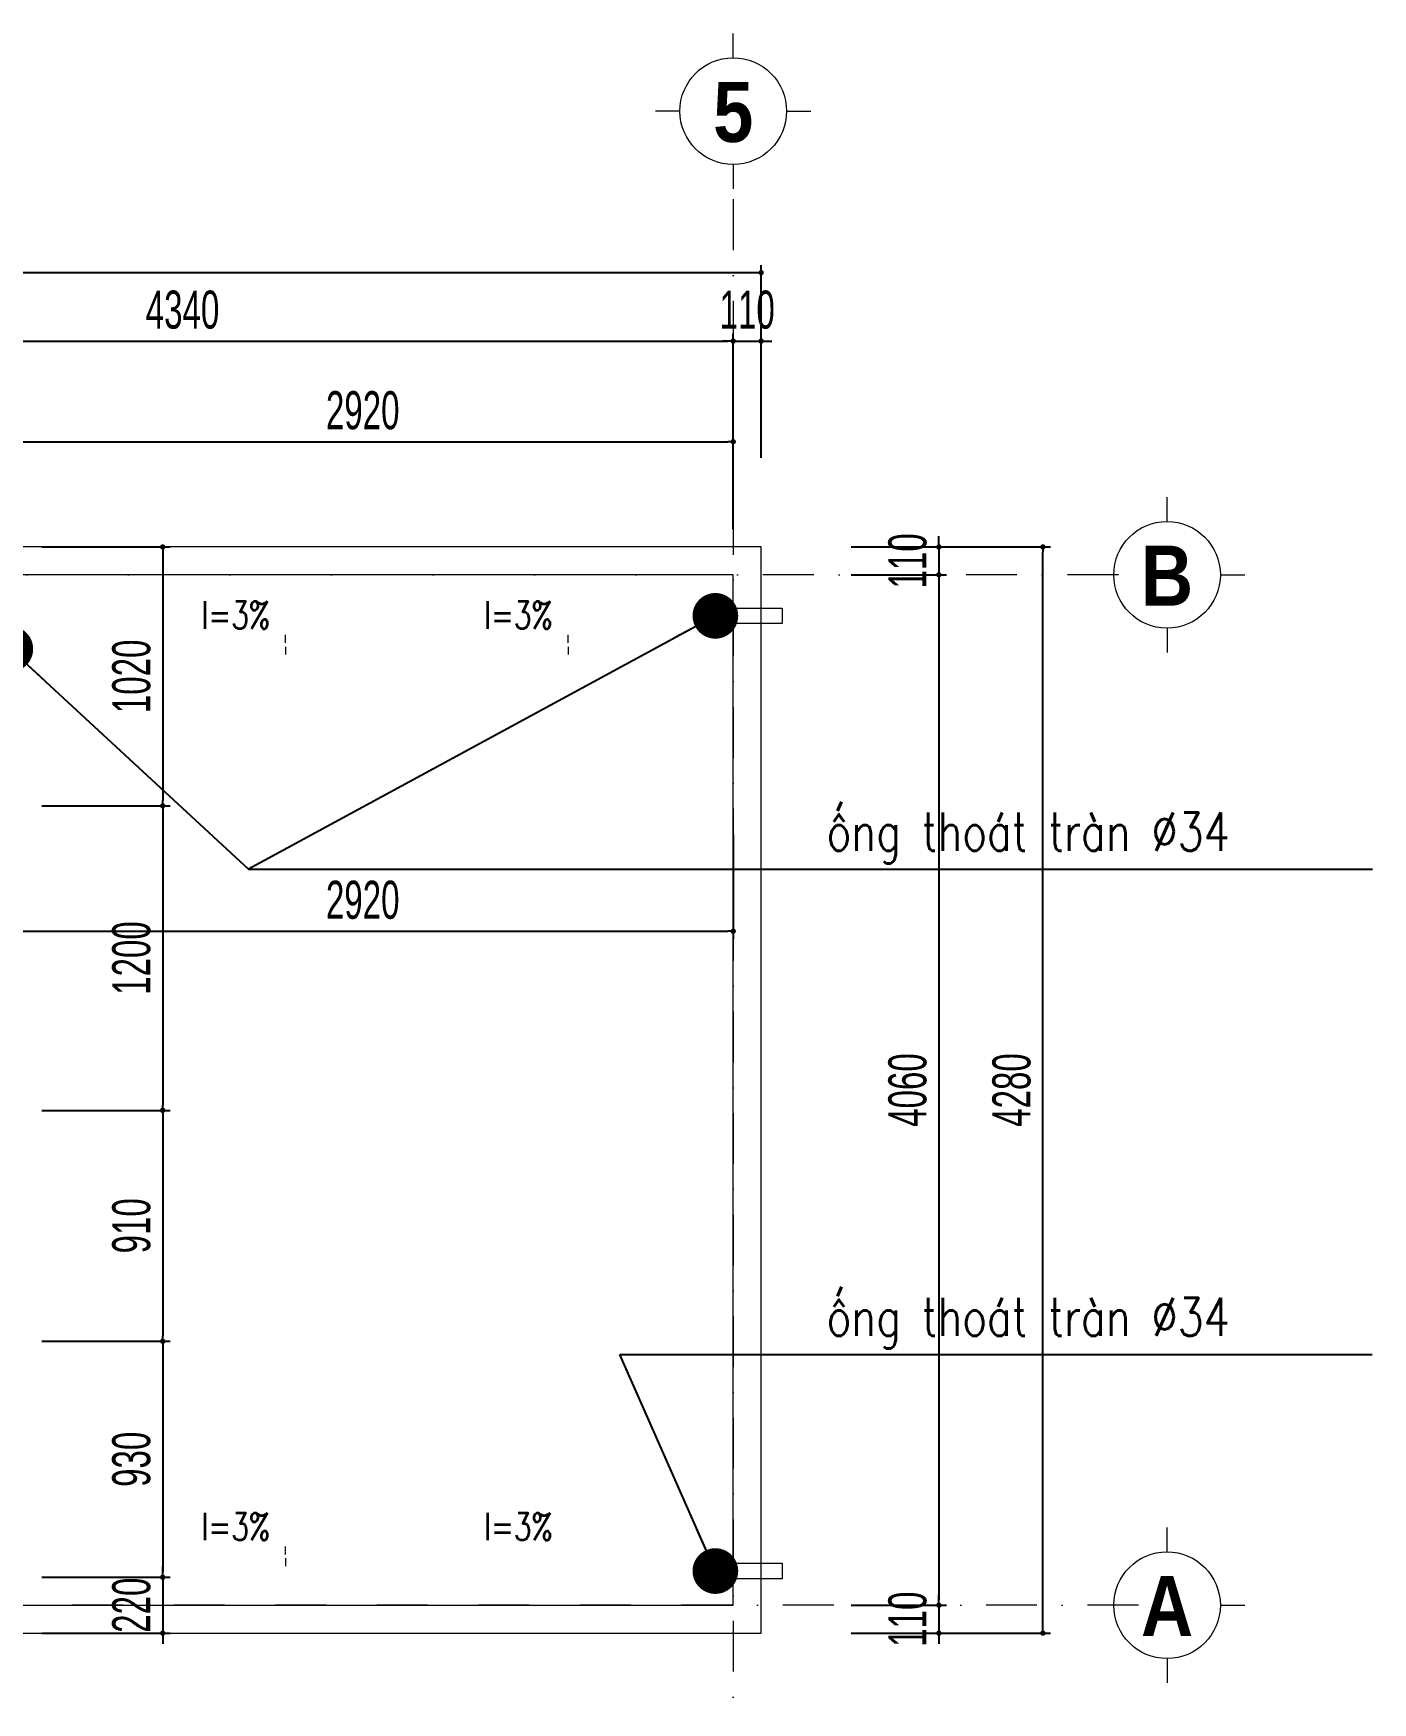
# Model space of a CAD drawing. Header units: millimetres. Extents: x 2565303 to 2664360, y -865723 to -262051.
# Drawn here: x 2645696 to 2650974, y -554151 to -547573 of the extents above; entities that cross this region are included whole.
import ezdxf
from ezdxf.enums import TextEntityAlignment as Align

# ---------------------------------------------------------------- set-up
doc = ezdxf.new("R2010")
doc.units = ezdxf.units.MM
doc.header["$LTSCALE"] = 10
doc.header["$MEASUREMENT"] = 0
doc.linetypes.add('DASHDOT', pattern=[1, 0.5, -0.25, 0, -0.25])
doc.linetypes.add('HIDDEN2', pattern=[0.1875, 0.125, -0.0625])
doc.layers.get('DEFPOINTS').update_dxf_attribs({"color": 10, "linetype": 'CONTINUOUS'})
for name, color, linetype, lineweight in [('-thay1', 7, 'CONTINUOUS', 18), ('LC Dim', 8, 'CONTINUOUS', 13), ('LC ISO', 153, 'CONTINUOUS', 13), ('LC Net manh', 250, 'CONTINUOUS', 5), ('LC Net truc', 134, 'DASHDOT', 5), ('LC Text1', 20, 'CONTINUOUS', 13)]:
    doc.layers.add(name, color=color, linetype=linetype, lineweight=lineweight)
doc.layers.add('M3', color=3, linetype='CONTINUOUS')
doc.styles.add('HOATBIF', font='hoatbif.shx', dxfattribs={"width": 0.65})
doc.styles.add('LC 1', font='')
doc.styles.add('LC 3', font='vnsimli.shx', dxfattribs={"width": 0.75})
doc.styles.get('LC 1').set_extended_font_data('.VnAvantH', bold=True)
doc.dimstyles.new('1-100 (1-60)', dxfattribs={"dimscale": 60, "dimtxt": 2.5, "dimasz": 0.35, "dimexe": 0.5, "dimexo": 0, "dimgap": 0.8, "dimtad": 1, "dimdec": 0, "dimzin": 0, "dimdsep": 46, "dimtxsty": 'HOATBIF', "dimblk1": 'DOT', "dimblk2": 'DOT', "dimsah": 1, "dimcen": -1, "dimdle": 1, "dimclrd": 256, "dimclre": 256, "dimclrt": 4, "dimadec": 3, "dimazin": 2, "dimtfac": 0.333333, "dimtdec": 0, "dimtix": 1, "dimtmove": 2, "dimatfit": 3, "dimldrblk": 'DOT', "dimfxl": 1, "dimtvp": 0.833333, "dimtolj": 1, "dimtzin": 0, "dimarcsym": 0})

# ---------------------------------------------------------------- blocks, each defined once
blk = doc.blocks.new('DOT')
at = {"layer": 'M3', "color": 0, "linetype": 'ByBlock'}
blk.add_line((-0.5, 0), (-1, 0), dxfattribs=at)
at = {"layer": 'M3', "color": 0, "linetype": 'ByBlock', "const_width": 0.5}
blk.add_lwpolyline([(-0.25, 0, 1), (0.25, 0, 1)], format="xyb", close=True, dxfattribs=at)
blk = doc.blocks.new('*D392')
at = {"layer": 'DEFPOINTS', "color": 0, "transparency": 16777216}
for p in [(2648454.1, -548786), (2644114.1, -549245.9), (2648454.1, -549245.9)]:
    blk.add_point(p, dxfattribs=at)
at = {"layer": 'LC Dim', "lineweight": -2, "transparency": 16777216}
for p, q in [((2644114.1, -549245.9), (2644114.1, -548756)), ((2644135.1, -548786), (2648433.1, -548786)), ((2648454.1, -549245.9), (2648454.1, -548756))]:
    blk.add_line(p, q, dxfattribs=at)
at = {"layer": 'LC Dim', "lineweight": -2, "transparency": 16777216, "xscale": 21, "yscale": 21, "zscale": 21, "rotation": 180}
blk.add_blockref('DOT', (2644114.1, -548786), dxfattribs=at)
at = {"layer": 'LC Dim', "lineweight": -2, "transparency": 16777216, "xscale": 21, "yscale": 21, "zscale": 21}
blk.add_blockref('DOT', (2648454.1, -548786), dxfattribs=at)
at = {"layer": 'LC Dim', "color": 4, "transparency": 16777216, "insert": (2646284.1, -548663), "char_height": 150, "attachment_point": 5, "style": 'HOATBIF'}
blk.add_mtext('\\A1;4340', dxfattribs=at)
blk = doc.blocks.new('*D393')
at = {"layer": 'DEFPOINTS', "color": 0, "transparency": 16777216}
for p in [(2648564.1, -548786), (2648454.1, -549245.9), (2648564.1, -549245.9)]:
    blk.add_point(p, dxfattribs=at)
at = {"layer": 'LC Dim', "lineweight": -2, "transparency": 16777216}
for p, q in [((2648433.1, -548786), (2648412.1, -548786)), ((2648454.1, -549245.9), (2648454.1, -548756)), ((2648454.1, -548786), (2648564.1, -548786)), ((2648564.1, -549245.9), (2648564.1, -548756)), ((2648585.1, -548786), (2648606.1, -548786))]:
    blk.add_line(p, q, dxfattribs=at)
at = {"layer": 'LC Dim', "lineweight": -2, "transparency": 16777216, "xscale": 21, "yscale": 21, "zscale": 21}
blk.add_blockref('DOT', (2648454.1, -548786), dxfattribs=at)
at = {"layer": 'LC Dim', "lineweight": -2, "transparency": 16777216, "xscale": 21, "yscale": 21, "zscale": 21, "rotation": 180}
blk.add_blockref('DOT', (2648564.1, -548786), dxfattribs=at)
at = {"layer": 'LC Dim', "color": 4, "transparency": 16777216, "insert": (2648509.1, -548663), "char_height": 150, "attachment_point": 5, "style": 'HOATBIF'}
blk.add_mtext('\\A1;110', dxfattribs=at)
blk = doc.blocks.new('*D394')
at = {"layer": 'DEFPOINTS', "color": 0, "transparency": 16777216}
for p in [(2633664.1, -548516.4), (2633664.1, -549245.9), (2648564.1, -549245.9)]:
    blk.add_point(p, dxfattribs=at)
at = {"layer": 'LC Dim', "lineweight": -2, "transparency": 16777216}
for p, q in [((2633664.1, -549245.9), (2633664.1, -548486.4)), ((2648543.1, -548516.4), (2633685.1, -548516.4)), ((2648564.1, -549245.9), (2648564.1, -548486.4))]:
    blk.add_line(p, q, dxfattribs=at)
at = {"layer": 'LC Dim', "lineweight": -2, "transparency": 16777216, "xscale": 21, "yscale": 21, "zscale": 21, "rotation": 180}
blk.add_blockref('DOT', (2633664.1, -548516.4), dxfattribs=at)
at = {"layer": 'LC Dim', "lineweight": -2, "transparency": 16777216, "xscale": 21, "yscale": 21, "zscale": 21}
blk.add_blockref('DOT', (2648564.1, -548516.4), dxfattribs=at)
at = {"layer": 'LC Dim', "color": 4, "transparency": 16777216, "insert": (2641484.1, -548393.4), "char_height": 150, "attachment_point": 5, "style": 'HOATBIF'}
blk.add_mtext('\\A1;14900', dxfattribs=at)
blk = doc.blocks.new('*D406')
at = {"layer": 'DEFPOINTS', "color": 0, "transparency": 16777216}
for p in [(2648919.4, -549597), (2648919.4, -549707), (2649264.3, -549707)]:
    blk.add_point(p, dxfattribs=at)
at = {"layer": 'LC Dim', "lineweight": -2, "transparency": 16777216}
for p, q in [((2648919.4, -549597), (2649294.3, -549597)), ((2649264.3, -549576), (2649264.3, -549555)), ((2649264.3, -549597), (2649264.3, -549707)), ((2648919.4, -549707), (2649294.3, -549707)), ((2649264.3, -549728), (2649264.3, -549749))]:
    blk.add_line(p, q, dxfattribs=at)
at = {"layer": 'LC Dim', "lineweight": -2, "transparency": 16777216, "xscale": 21, "yscale": 21, "zscale": 21}
for p, rotation in [((2649264.3, -549597), 270), ((2649264.3, -549707), 90)]:
    blk.add_blockref('DOT', p, dxfattribs=dict(at, rotation=rotation))
at = {"layer": 'LC Dim', "color": 4, "transparency": 16777216, "insert": (2649141.3, -549652), "char_height": 150, "attachment_point": 5, "rotation": 90, "style": 'HOATBIF'}
blk.add_mtext('\\A1;110', dxfattribs=at)
blk = doc.blocks.new('*D407')
at = {"layer": 'DEFPOINTS', "color": 0, "transparency": 16777216}
for p in [(2648919.4, -549707), (2648919.4, -553767), (2649264.3, -553767)]:
    blk.add_point(p, dxfattribs=at)
at = {"layer": 'LC Dim', "lineweight": -2, "transparency": 16777216}
for p, q in [((2648919.4, -549707), (2649294.3, -549707)), ((2649264.3, -549728), (2649264.3, -553746)), ((2648919.4, -553767), (2649294.3, -553767))]:
    blk.add_line(p, q, dxfattribs=at)
at = {"layer": 'LC Dim', "lineweight": -2, "transparency": 16777216, "xscale": 21, "yscale": 21, "zscale": 21}
for p, rotation in [((2649264.3, -549707), 90), ((2649264.3, -553767), 270)]:
    blk.add_blockref('DOT', p, dxfattribs=dict(at, rotation=rotation))
at = {"layer": 'LC Dim', "color": 4, "transparency": 16777216, "insert": (2649141.3, -551737), "char_height": 150, "attachment_point": 5, "rotation": 90, "style": 'HOATBIF'}
blk.add_mtext('\\A1;4060', dxfattribs=at)
blk = doc.blocks.new('*D408')
at = {"layer": 'DEFPOINTS', "color": 0, "transparency": 16777216}
for p in [(2648919.4, -553767), (2648919.4, -553877), (2649264.3, -553877)]:
    blk.add_point(p, dxfattribs=at)
at = {"layer": 'LC Dim', "lineweight": -2, "transparency": 16777216}
for p, q in [((2649264.3, -553746), (2649264.3, -553725)), ((2648919.4, -553767), (2649294.3, -553767)), ((2649264.3, -553767), (2649264.3, -553877)), ((2648919.4, -553877), (2649294.3, -553877)), ((2649264.3, -553898), (2649264.3, -553919))]:
    blk.add_line(p, q, dxfattribs=at)
at = {"layer": 'LC Dim', "lineweight": -2, "transparency": 16777216, "xscale": 21, "yscale": 21, "zscale": 21}
for p, rotation in [((2649264.3, -553767), 270), ((2649264.3, -553877), 90)]:
    blk.add_blockref('DOT', p, dxfattribs=dict(at, rotation=rotation))
at = {"layer": 'LC Dim', "color": 4, "transparency": 16777216, "insert": (2649141.3, -553822), "char_height": 150, "attachment_point": 5, "rotation": 90, "style": 'HOATBIF'}
blk.add_mtext('\\A1;110', dxfattribs=at)
blk = doc.blocks.new('*D409')
at = {"layer": 'DEFPOINTS', "color": 0, "transparency": 16777216}
for p in [(2648919.4, -549597), (2649674.3, -549597), (2648919.4, -553877)]:
    blk.add_point(p, dxfattribs=at)
at = {"layer": 'LC Dim', "lineweight": -2, "transparency": 16777216}
for p, q in [((2648919.4, -549597), (2649704.3, -549597)), ((2649674.3, -553856), (2649674.3, -549618)), ((2648919.4, -553877), (2649704.3, -553877))]:
    blk.add_line(p, q, dxfattribs=at)
at = {"layer": 'LC Dim', "lineweight": -2, "transparency": 16777216, "xscale": 21, "yscale": 21, "zscale": 21}
for p, rotation in [((2649674.3, -549597), 90), ((2649674.3, -553877), 270)]:
    blk.add_blockref('DOT', p, dxfattribs=dict(at, rotation=rotation))
at = {"layer": 'LC Dim', "color": 4, "transparency": 16777216, "insert": (2649551.3, -551737), "char_height": 150, "attachment_point": 5, "rotation": 90, "style": 'HOATBIF'}
blk.add_mtext('\\A1;4280', dxfattribs=at)
blk = doc.blocks.new('*D431')
at = {"layer": 'DEFPOINTS', "color": 0, "transparency": 16777216}
for p in [(2645534.1, -550730), (2648454.1, -550730), (2648454.1, -551111.4)]:
    blk.add_point(p, dxfattribs=at)
at = {"layer": 'LC Dim', "lineweight": -2, "transparency": 16777216}
for p, q in [((2645534.1, -550730), (2645534.1, -551141.4)), ((2648454.1, -550730), (2648454.1, -551141.4)), ((2645555.1, -551111.4), (2648433.1, -551111.4))]:
    blk.add_line(p, q, dxfattribs=at)
at = {"layer": 'LC Dim', "lineweight": -2, "transparency": 16777216, "xscale": 21, "yscale": 21, "zscale": 21, "rotation": 180}
blk.add_blockref('DOT', (2645534.1, -551111.4), dxfattribs=at)
at = {"layer": 'LC Dim', "lineweight": -2, "transparency": 16777216, "xscale": 21, "yscale": 21, "zscale": 21}
blk.add_blockref('DOT', (2648454.1, -551111.4), dxfattribs=at)
at = {"layer": 'LC Dim', "color": 4, "transparency": 16777216, "insert": (2646994.1, -550988.4), "char_height": 150, "attachment_point": 5, "style": 'HOATBIF'}
blk.add_mtext('\\A1;2920', dxfattribs=at)
blk = doc.blocks.new('*D432')
at = {"layer": 'DEFPOINTS', "color": 0, "transparency": 16777216}
for p in [(2645729.5, -549597), (2645729.5, -550617), (2646205.9, -550617)]:
    blk.add_point(p, dxfattribs=at)
at = {"layer": 'LC Dim', "lineweight": -2, "transparency": 16777216}
for p, q in [((2645729.5, -549597), (2646235.9, -549597)), ((2646205.9, -549618), (2646205.9, -550596)), ((2645729.5, -550617), (2646235.9, -550617))]:
    blk.add_line(p, q, dxfattribs=at)
at = {"layer": 'LC Dim', "lineweight": -2, "transparency": 16777216, "xscale": 21, "yscale": 21, "zscale": 21}
for p, rotation in [((2646205.9, -549597), 90), ((2646205.9, -550617), 270)]:
    blk.add_blockref('DOT', p, dxfattribs=dict(at, rotation=rotation))
at = {"layer": 'LC Dim', "color": 4, "transparency": 16777216, "insert": (2646082.9, -550107), "char_height": 150, "attachment_point": 5, "rotation": 90, "style": 'HOATBIF'}
blk.add_mtext('\\A1;1020', dxfattribs=at)
blk = doc.blocks.new('*D433')
at = {"layer": 'DEFPOINTS', "color": 0, "transparency": 16777216}
for p in [(2645729.5, -550617), (2645729.5, -551817), (2646205.9, -551817)]:
    blk.add_point(p, dxfattribs=at)
at = {"layer": 'LC Dim', "lineweight": -2, "transparency": 16777216}
for p, q in [((2645729.5, -550617), (2646235.9, -550617)), ((2646205.9, -550638), (2646205.9, -551796)), ((2645729.5, -551817), (2646235.9, -551817))]:
    blk.add_line(p, q, dxfattribs=at)
at = {"layer": 'LC Dim', "lineweight": -2, "transparency": 16777216, "xscale": 21, "yscale": 21, "zscale": 21}
for p, rotation in [((2646205.9, -550617), 90), ((2646205.9, -551817), 270)]:
    blk.add_blockref('DOT', p, dxfattribs=dict(at, rotation=rotation))
at = {"layer": 'LC Dim', "color": 4, "transparency": 16777216, "insert": (2646082.9, -551217), "char_height": 150, "attachment_point": 5, "rotation": 90, "style": 'HOATBIF'}
blk.add_mtext('\\A1;1200', dxfattribs=at)
blk = doc.blocks.new('*D434')
at = {"layer": 'DEFPOINTS', "color": 0, "transparency": 16777216}
for p in [(2645729.5, -551817), (2645729.5, -552727), (2646205.9, -552727)]:
    blk.add_point(p, dxfattribs=at)
at = {"layer": 'LC Dim', "lineweight": -2, "transparency": 16777216}
for p, q in [((2645729.5, -551817), (2646235.9, -551817)), ((2646205.9, -551838), (2646205.9, -552706)), ((2645729.5, -552727), (2646235.9, -552727))]:
    blk.add_line(p, q, dxfattribs=at)
at = {"layer": 'LC Dim', "lineweight": -2, "transparency": 16777216, "xscale": 21, "yscale": 21, "zscale": 21}
for p, rotation in [((2646205.9, -551817), 90), ((2646205.9, -552727), 270)]:
    blk.add_blockref('DOT', p, dxfattribs=dict(at, rotation=rotation))
at = {"layer": 'LC Dim', "color": 4, "transparency": 16777216, "insert": (2646082.9, -552272), "char_height": 150, "attachment_point": 5, "rotation": 90, "style": 'HOATBIF'}
blk.add_mtext('\\A1;910', dxfattribs=at)
blk = doc.blocks.new('*D410')
at = {"layer": 'DEFPOINTS', "color": 0, "transparency": 16777216}
for p in [(2645729.5, -552727), (2645729.5, -553657), (2646205.9, -553657)]:
    blk.add_point(p, dxfattribs=at)
at = {"layer": 'LC Dim', "lineweight": -2, "transparency": 16777216}
for p, q in [((2645729.5, -552727), (2646235.9, -552727)), ((2646205.9, -552748), (2646205.9, -553636)), ((2645729.5, -553657), (2646235.9, -553657))]:
    blk.add_line(p, q, dxfattribs=at)
at = {"layer": 'LC Dim', "lineweight": -2, "transparency": 16777216, "xscale": 21, "yscale": 21, "zscale": 21}
for p, rotation in [((2646205.9, -552727), 90), ((2646205.9, -553657), 270)]:
    blk.add_blockref('DOT', p, dxfattribs=dict(at, rotation=rotation))
at = {"layer": 'LC Dim', "color": 4, "transparency": 16777216, "insert": (2646082.9, -553192), "char_height": 150, "attachment_point": 5, "rotation": 90, "style": 'HOATBIF'}
blk.add_mtext('\\A1;930', dxfattribs=at)
blk = doc.blocks.new('*D411')
at = {"layer": 'DEFPOINTS', "color": 0, "transparency": 16777216}
for p in [(2645729.5, -553657), (2645729.5, -553877), (2646205.9, -553877)]:
    blk.add_point(p, dxfattribs=at)
at = {"layer": 'LC Dim', "lineweight": -2, "transparency": 16777216}
for p, q in [((2645729.5, -553657), (2646235.9, -553657)), ((2646205.9, -553636), (2646205.9, -553615)), ((2646205.9, -553657), (2646205.9, -553877)), ((2645729.5, -553877), (2646235.9, -553877)), ((2646205.9, -553898), (2646205.9, -553919))]:
    blk.add_line(p, q, dxfattribs=at)
at = {"layer": 'LC Dim', "lineweight": -2, "transparency": 16777216, "xscale": 21, "yscale": 21, "zscale": 21}
for p, rotation in [((2646205.9, -553657), 270), ((2646205.9, -553877), 90)]:
    blk.add_blockref('DOT', p, dxfattribs=dict(at, rotation=rotation))
at = {"layer": 'LC Dim', "color": 4, "transparency": 16777216, "insert": (2646082.9, -553767), "char_height": 150, "attachment_point": 5, "rotation": 90, "style": 'HOATBIF'}
blk.add_mtext('\\A1;220', dxfattribs=at)
blk = doc.blocks.new('TTRUC')
at = {"layer": 'LC ISO'}
for p, q in [((0, 6.95), (0, 10.13)), ((-6.95, 0), (-10.13, 0)), ((6.95, 0), (10.13, 0)), ((0, -6.95), (0, -10.13))]:
    blk.add_line(p, q, dxfattribs=at)
at = {"layer": 'LC Net manh'}
blk.add_circle((0, 0), 6.95, dxfattribs=at)
blk = doc.blocks.new('*D600')
at = {"layer": 'DEFPOINTS', "color": 0, "transparency": 16777216}
for p in [(2648454.1, -549182.3), (2645534.1, -549527), (2648454.1, -549527)]:
    blk.add_point(p, dxfattribs=at)
at = {"layer": 'LC Dim', "lineweight": -2, "transparency": 16777216}
for p, q in [((2645534.1, -549527), (2645534.1, -549152.3)), ((2645555.1, -549182.3), (2648433.1, -549182.3)), ((2648454.1, -549527), (2648454.1, -549152.3))]:
    blk.add_line(p, q, dxfattribs=at)
at = {"layer": 'LC Dim', "lineweight": -2, "transparency": 16777216, "xscale": 21, "yscale": 21, "zscale": 21, "rotation": 180}
blk.add_blockref('DOT', (2645534.1, -549182.3), dxfattribs=at)
at = {"layer": 'LC Dim', "lineweight": -2, "transparency": 16777216, "xscale": 21, "yscale": 21, "zscale": 21}
blk.add_blockref('DOT', (2648454.1, -549182.3), dxfattribs=at)
at = {"layer": 'LC Dim', "color": 4, "transparency": 16777216, "insert": (2646994.1, -549059.3), "char_height": 150, "attachment_point": 5, "style": 'HOATBIF'}
blk.add_mtext('\\A1;2920', dxfattribs=at)

msp = doc.modelspace()

# ---------------------------------------------------------------- linework, layer by layer
at = {"layer": '-thay1'}
for p, q in [((2648564.1, -549597), (2645534.1, -549597)), ((2648564.1, -553877), (2648564.1, -549597)), ((2648454.1, -549707), (2645534.1, -549707)), ((2648454.1, -553767), (2648454.1, -549707)), ((2645534.1, -553767), (2648454.1, -553767)), ((2645534.1, -553877), (2648564.1, -553877))]:
    msp.add_line(p, q, dxfattribs=at)
for points in [[(2648383.7, -549838.1), (2648646.7, -549838.1), (2648646.7, -549899), (2648383.7, -549899)], [(2648383.7, -553601.9), (2648646.7, -553601.9), (2648646.7, -553662.8), (2648383.7, -553662.8)]]:
    msp.add_lwpolyline(points, close=True, dxfattribs=at)
at = {"layer": 'LC Net truc', "ltscale": 40}
for p, q in [((2648454.1, -548227.3), (2648454.1, -555883.1)), ((2649971.7, -549707), (2631759.7, -549707)), ((2650050.5, -553767), (2631801.5, -553767))]:
    msp.add_line(p, q, dxfattribs=at)

# ---------------------------------------------------------------- block references
at = {"layer": 'LC ISO', "xscale": 30.23532588053422, "yscale": 30.23532588053422, "zscale": 30.23532588053422}
for p in [(2648454.1, -547879.8), (2650163.6, -549707), (2650163.6, -553767)]:
    msp.add_blockref('TTRUC', p, dxfattribs=at)

# ---------------------------------------------------------------- texts
at = {"layer": 'LC Text1', "ltscale": 0.2, "style": 'LC 1', "width": 0.9}
for s, p in [('5', (2648454.1, -548072.4)), ('b', (2650163.6, -549899.6)), ('a', (2650163.6, -553959.6))]:
    msp.add_text(s, height=236.7, dxfattribs=at).set_placement(p, align=Align.BOTTOM_CENTER)
at = {"layer": 'LC Text1', "color": 3, "style": 'LC 3', "width": 0.8}
for p in [(2648821.7, -550793.9), (2648821.7, -552705.9)]:
    msp.add_text('èng tho¸t trµn %%C34', height=150, dxfattribs=at).set_placement(p)

# ---------------------------------------------------------------- dimensions: what is measured, and where the dimension line sits
at = {"layer": 'LC Dim'}
dim = msp.add_linear_dim(base=(2633664.1, -548516.4), p1=(2648564.1, -549245.9), p2=(2633664.1, -549245.9), dimstyle='1-100 (1-60)', dxfattribs=at)
dim.commit()
dim.dimension.update_dxf_attribs({"geometry": '*D394', "text_midpoint": (2641484.1, -548393.4), "dimtype": 160})
for base, p1, p2, picture, middle in [((2648454.1, -548786), (2644114.1, -549245.9), (2648454.1, -549245.9), '*D392', (2646284.1, -548663)), ((2648564.1, -548786), (2648454.1, -549245.9), (2648564.1, -549245.9), '*D393', (2648509.1, -548663)), ((2648454.1, -549182.3), (2645534.1, -549527), (2648454.1, -549527), '*D600', (2646994.1, -549059.3)), ((2648454.1, -551111.4), (2645534.1, -550730), (2648454.1, -550730), '*D431', (2646994.1, -550988.4))]:
    dim = msp.add_linear_dim(base=base, p1=p1, p2=p2, dimstyle='1-100 (1-60)', dxfattribs=at)
    dim.commit()
    dim.dimension.update_dxf_attribs({"geometry": picture, "text_midpoint": middle})
for base, p1, p2, picture, middle in [((2649264.3, -549707), (2648919.4, -549597), (2648919.4, -549707), '*D406', (2649141.3, -549652)), ((2646205.9, -550617), (2645729.5, -549597), (2645729.5, -550617), '*D432', (2646082.9, -550107)), ((2649674.3, -549597), (2648919.4, -553877), (2648919.4, -549597), '*D409', (2649551.3, -551737)), ((2649264.3, -553767), (2648919.4, -549707), (2648919.4, -553767), '*D407', (2649141.3, -551737)), ((2646205.9, -551817), (2645729.5, -550617), (2645729.5, -551817), '*D433', (2646082.9, -551217)), ((2646205.9, -552727), (2645729.5, -551817), (2645729.5, -552727), '*D434', (2646082.9, -552272)), ((2646205.9, -553657), (2645729.5, -552727), (2645729.5, -553657), '*D410', (2646082.9, -553192)), ((2646205.9, -553877), (2645729.5, -553657), (2645729.5, -553877), '*D411', (2646082.9, -553767)), ((2649264.3, -553877), (2648919.4, -553767), (2648919.4, -553877), '*D408', (2649141.3, -553822))]:
    dim = msp.add_linear_dim(base=base, p1=p1, p2=p2, angle=90, dimstyle='1-100 (1-60)', dxfattribs=at)
    dim.commit()
    dim.dimension.update_dxf_attribs({"geometry": picture, "text_midpoint": middle})

# ---------------------------------------------------------------- wipeouts: each hides what was drawn before it
for points in [[(2646300.1, -549990.1), (2646300.1, -549975.2), (2646690.4, -549975.2), (2646690.4, -549943.7), (2646862, -549982.7), (2646690.4, -550021.7), (2646690.4, -549990.1)], [(2647413.4, -549990.1), (2647413.4, -549975.2), (2647803.6, -549975.2), (2647803.6, -549943.7), (2647975.3, -549982.7), (2647803.6, -550021.7), (2647803.6, -549990.1)], [(2646300.1, -553582.2), (2646300.1, -553567.2), (2646690.4, -553567.2), (2646690.4, -553535.7), (2646862, -553574.7), (2646690.4, -553613.7), (2646690.4, -553582.2)], [(2647413.4, -553582.2), (2647413.4, -553567.2), (2647803.6, -553567.2), (2647803.6, -553535.7), (2647975.3, -553574.7), (2647803.6, -553613.7), (2647803.6, -553582.2)]]:
    msp.add_wipeout(points).dxf.layer = 'LC Text1'

# ---------------------------------------------------------------- next in the draw order: linework, layer by layer
at = {"layer": 'LC Text1', "linetype": 'HIDDEN2'}
for p, q in [((2646690.4, -549975.2), (2646690.4, -549943.7)), ((2646690.4, -549990.1), (2646690.4, -550021.7)), ((2647803.6, -549975.2), (2647803.6, -549943.7)), ((2647803.6, -549990.1), (2647803.6, -550021.7)), ((2646690.4, -553567.2), (2646690.4, -553535.7)), ((2646690.4, -553582.2), (2646690.4, -553613.7))]:
    msp.add_line(p, q, dxfattribs=at)

# ---------------------------------------------------------------- next in the draw order: texts
at = {"layer": 'LC Text1', "style": 'LC 3', "width": 0.75}
for p in [(2646302.6, -549919.3), (2647415.9, -549919.3), (2646302.6, -553511.3), (2647415.9, -553511.3)]:
    msp.add_text(' I=3%%%', height=108.14, dxfattribs=at).set_placement(p)

# ---------------------------------------------------------------- next in the draw order: leaders
at = {"layer": 'LC Dim'}
for points in [[(2648383.7, -549868.5), (2646544.6, -550867.3), (2650973.6, -550867.3)], [(2645605.5, -549999.1), (2646544.6, -550867.3), (2650971.3, -550867.3)], [(2648383.7, -553632.4), (2648007.5, -552779.3), (2650971.3, -552779.3)]]:
    msp.add_leader(points, dimstyle='1-100 (1-60)', override={"dimasz": 3, "dimgap": 0.8, "dimtad": 0}, dxfattribs=at)

doc.saveas('drawing.dxf')
